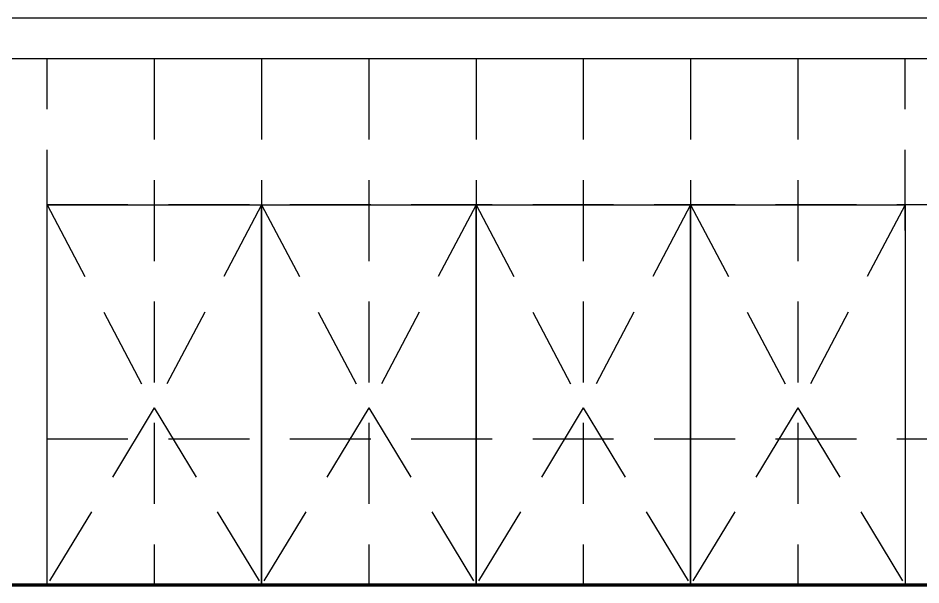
# Model space of a CAD drawing. Header units: metres. Extents: x 2876.2 to 2912.6, y 1279.6 to 1291.5.
# Drawn here: x 2902.84 to 2908.41, y 1281.53 to 1285.03 of the extents above; entities that cross this region are included whole.
import ezdxf

# ---------------------------------------------------------------- set-up
doc = ezdxf.new("R2010")
doc.units = ezdxf.units.M
doc.linetypes.add('DASHED', pattern=[0.75, 0.5, -0.25])
doc.layers.add('Fach 1', color=180, linetype='Continuous')
doc.layers.add('Fach 3', color=3, linetype='Continuous')

msp = doc.modelspace()

# ---------------------------------------------------------------- linework, layer by layer
at = {"color": 9, "linetype": 'DASHED', "true_color": 0xc7c8ca}
for p, q in [((2903.0167, 1283.7199, -0.0001), (2903.0167, 1284.7824, -0.0001)), ((2903.6792, 1284.7824, 0), (2903.6792, 1281.5324, 0)), ((2904.3417, 1284.7824, 0), (2904.3417, 1281.5324, 0)), ((2905.0042, 1284.7824, 0), (2905.0042, 1281.5324, 0)), ((2905.6667, 1284.7824, 0), (2905.6667, 1281.5324, 0)), ((2906.3292, 1284.7824, 0), (2906.3292, 1281.5324, 0)), ((2906.9917, 1284.7824, 0), (2906.9917, 1281.5324, 0)), ((2907.6542, 1284.7824, 0), (2907.6542, 1281.5324, 0)), ((2908.3167, 1283.7199, 0), (2908.3167, 1284.7824, -0.0001)), ((2910.2668, 1283.8799, 0), (2900.2669, 1283.8799, 0)), ((2910.2668, 1282.4324), (2900.2669, 1282.4324))]:
    msp.add_line(p, q, dxfattribs=at)
at = {"lineweight": 80}
msp.add_line((2894.7448, 1281.5324), (2912.6428, 1281.5324), dxfattribs=at)
at = {"color": 9, "linetype": 'DASHED', "true_color": 0xc7c8ca}
for points, elevation in [([(2903.0167, 1283.8799), (2903.6792, 1282.6262), (2903.0167, 1281.5324)], -0.0001), ([(2904.3417, 1283.8799), (2903.6792, 1282.6262), (2904.3417, 1281.5324)], -0.0001), ([(2904.3417, 1283.8799), (2905.0042, 1282.6262), (2904.3417, 1281.5324)], 0), ([(2905.6667, 1283.8799), (2905.0042, 1282.6262), (2905.6667, 1281.5324)], 0), ([(2905.6667, 1283.8799), (2906.3292, 1282.6262), (2905.6667, 1281.5324)], 0), ([(2906.9917, 1283.8799), (2906.3292, 1282.6262), (2906.9917, 1281.5324)], 0), ([(2906.9917, 1283.8799), (2907.6542, 1282.6262), (2906.9917, 1281.5324)], 0), ([(2908.3167, 1283.8799), (2907.6542, 1282.6262), (2908.3167, 1281.5324)], 0)]:
    msp.add_lwpolyline(points, dxfattribs=dict(at, elevation=elevation))
at = {"layer": 'Fach 1'}
msp.add_line((2900.2669, 1284.7824, -0.0001), (2910.2668, 1284.7824, -0.0001), dxfattribs=at)
at = {"layer": 'Fach 1', "elevation": -0.0001}
msp.add_lwpolyline([(2900.2669, 1281.5324), (2910.2668, 1281.5324), (2910.2668, 1285.0324), (2900.2669, 1285.0324), (2900.2669, 1281.5324)], dxfattribs=at)
at = {"layer": 'Fach 3'}
for points, elevation in [([(2903.0167, 1283.8799), (2904.3417, 1283.8799), (2904.3417, 1281.5324), (2903.0167, 1281.5324)], -0.0001), ([(2904.3417, 1283.8799), (2905.6667, 1283.8799), (2905.6667, 1281.5324), (2904.3417, 1281.5324)], 0), ([(2905.6667, 1283.8799), (2906.9917, 1283.8799), (2906.9917, 1281.5324), (2905.6667, 1281.5324)], 0), ([(2906.9917, 1283.8799), (2908.3167, 1283.8799), (2908.3167, 1281.5324), (2906.9917, 1281.5324)], 0)]:
    msp.add_lwpolyline(points, close=True, dxfattribs=dict(at, elevation=elevation))
at = {"layer": 'Fach 3', "elevation": 0}
msp.add_lwpolyline([(2903.0167, 1281.5324), (2908.3168, 1281.5324)], dxfattribs=at)

doc.saveas('drawing.dxf')
